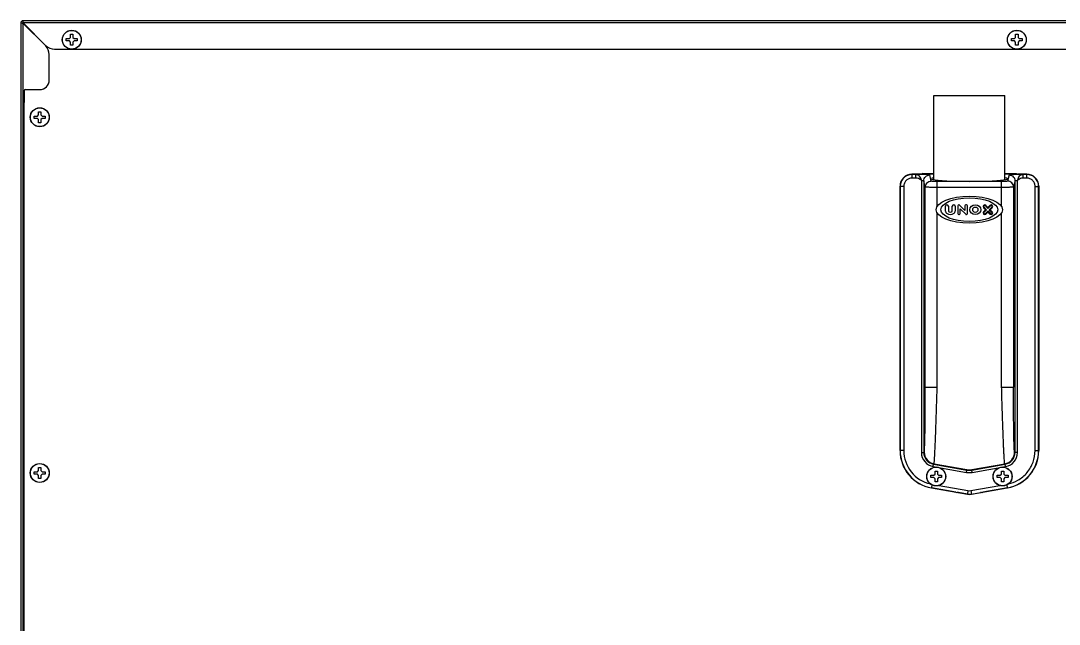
# Model space of a CAD drawing. Header units: millimetres. Extents: x 333 to 5627, y 435 to 3897.
# Drawn here: x 336.3 to 774.2, y 2208.4 to 2462.8 of the extents above; entities that cross this region are included whole.
import ezdxf

# ---------------------------------------------------------------- set-up
doc = ezdxf.new("R2010")
doc.units = ezdxf.units.MM
doc.header["$LTSCALE"] = 330
doc.layers.get('0').update_dxf_attribs({"linetype": 'CONTINUOUS'})
doc.layers.add('ASSI', color=7, linetype='CONTINUOUS')
doc.layers.add('GEOM', color=7, linetype='CONTINUOUS')

msp = doc.modelspace()

# ---------------------------------------------------------------- linework, layer by layer
at = {"color": 7, "linetype": 'Continuous'}
for p, q in [((336.28, 2461.95), (336.28, 1981.75)), ((336.28, 2461.95), (336.48, 2461.95)), ((336.48, 2461.95), (337.11, 2461.95)), ((337.18, 2462.85), (337.18, 2462.66)), ((1135.38, 2462.85), (337.18, 2462.85)), ((337.18, 2462.66), (337.18, 2462.03)), ((346.82, 2452.21), (337.18, 2461.85)), ((337.28, 2461.95), (346.92, 2452.31)), ((338.16, 2460.87), (338.36, 2460.87)), ((338.81, 2460.3), (338.81, 2460.42)), ((357.28, 2455.85), (357.28, 2457.15)), ((357.28, 2457.15), (358.28, 2457.15)), ((358.28, 2457.15), (358.28, 2455.85)), ((755.78, 2455.85), (755.78, 2457.15)), ((755.78, 2457.15), (756.78, 2457.15)), ((756.78, 2457.15), (756.78, 2455.85)), ((355.48, 2454.35), (355.48, 2455.35)), ((355.48, 2455.35), (356.78, 2455.35)), ((356.78, 2454.35), (355.48, 2454.35)), ((356.78, 2455.35), (357.28, 2455.85)), ((357.28, 2453.85), (356.78, 2454.35)), ((357.28, 2452.55), (357.28, 2453.85)), ((358.28, 2452.55), (357.28, 2452.55)), ((358.28, 2455.85), (358.78, 2455.35)), ((358.78, 2454.35), (358.28, 2453.85)), ((358.28, 2453.85), (358.28, 2452.55)), ((358.78, 2455.35), (360.08, 2455.35)), ((360.08, 2454.35), (358.78, 2454.35)), ((360.08, 2455.35), (360.08, 2454.35)), ((753.98, 2454.35), (753.98, 2455.35)), ((753.98, 2455.35), (755.28, 2455.35)), ((755.28, 2454.35), (753.98, 2454.35)), ((755.28, 2455.35), (755.78, 2455.85)), ((755.78, 2453.85), (755.28, 2454.35)), ((755.78, 2452.55), (755.78, 2453.85)), ((756.78, 2452.55), (755.78, 2452.55)), ((756.78, 2455.85), (757.28, 2455.35)), ((757.28, 2454.35), (756.78, 2453.85)), ((756.78, 2453.85), (756.78, 2452.55)), ((757.28, 2455.35), (758.58, 2455.35)), ((758.58, 2454.35), (757.28, 2454.35)), ((758.58, 2455.35), (758.58, 2454.35)), ((348.28, 2437.85), (348.28, 2448.68)), ((350.46, 2450.85), (1122.11, 2450.85)), ((337.68, 2433.35), (337.68, 2428.75)), ((338.18, 2433.85), (344.28, 2433.85)), ((721.28, 2395.87), (721.28, 2431.35)), ((721.28, 2431.35), (751.28, 2431.35)), ((751.28, 2395.87), (751.28, 2431.35)), ((337.78, 2116.98), (337.78, 2423.18)), ((341.98, 2421.65), (341.98, 2422.65)), ((341.98, 2422.65), (343.28, 2422.65)), ((343.28, 2421.65), (341.98, 2421.65)), ((343.28, 2422.65), (343.78, 2423.15)), ((343.78, 2421.15), (343.28, 2421.65)), ((343.78, 2423.15), (343.78, 2424.45)), ((343.78, 2424.45), (344.78, 2424.45)), ((344.78, 2424.45), (344.78, 2423.15)), ((344.78, 2423.15), (345.28, 2422.65)), ((345.28, 2421.65), (344.78, 2421.15)), ((345.28, 2422.65), (346.58, 2422.65)), ((346.58, 2421.65), (345.28, 2421.65)), ((346.58, 2422.65), (346.58, 2421.65)), ((343.78, 2419.85), (343.78, 2421.15)), ((344.78, 2419.85), (343.78, 2419.85)), ((344.78, 2421.15), (344.78, 2419.85)), ((716.05, 2398.11), (712.03, 2398.11)), ((716.57, 2398.18), (716.55, 2398.14)), ((756, 2398.18), (756.02, 2398.14)), ((760.54, 2398.11), (756.52, 2398.11)), ((726.22, 2382.5), (726.22, 2384.61)), ((727.42, 2384.61), (727.42, 2382.73)), ((729.08, 2382.73), (729.08, 2384.61)), ((730.28, 2384.61), (730.28, 2382.5)), ((731.37, 2384.8), (731.37, 2381.56)), ((731.81, 2385.21), (731.78, 2385.21)), ((734.4, 2382.79), (732.1, 2385.09)), ((732.4, 2381.56), (732.4, 2383.57)), ((732.4, 2383.57), (734.71, 2381.27)), ((734.4, 2384.8), (734.4, 2382.79)), ((735.02, 2385.21), (734.81, 2385.21)), ((735.43, 2381.56), (735.43, 2384.8)), ((742.28, 2384.01), (743.11, 2383.18)), ((743.11, 2383.18), (742.28, 2382.34)), ((743.54, 2383.18), (742.49, 2384.22)), ((742.49, 2382.13), (743.54, 2383.18)), ((743.06, 2384.79), (744.1, 2383.74)), ((744.1, 2382.61), (743.06, 2381.56)), ((744.1, 2384.17), (743.27, 2385)), ((743.27, 2381.35), (744.1, 2382.19)), ((744.94, 2385), (744.1, 2384.17)), ((744.1, 2383.74), (745.15, 2384.79)), ((745.15, 2381.56), (744.1, 2382.61)), ((744.1, 2382.19), (744.94, 2381.35)), ((745.72, 2384.22), (744.67, 2383.18)), ((744.67, 2383.18), (745.72, 2382.13)), ((745.09, 2383.18), (745.93, 2384.01)), ((745.93, 2382.34), (745.09, 2383.18)), ((731.78, 2381.15), (731.99, 2381.15)), ((735, 2381.15), (735.02, 2381.15)), ((341.98, 2271.65), (341.98, 2272.65)), ((341.98, 2272.65), (343.28, 2272.65)), ((343.28, 2272.65), (343.78, 2273.15)), ((343.78, 2273.15), (343.78, 2274.45)), ((343.78, 2274.45), (344.78, 2274.45)), ((344.78, 2274.45), (344.78, 2273.15)), ((344.78, 2273.15), (345.28, 2272.65)), ((345.28, 2272.65), (346.58, 2272.65)), ((346.58, 2272.65), (346.58, 2271.65)), ((721.78, 2271.68), (721.78, 2272.98)), ((721.78, 2272.98), (722.78, 2272.98)), ((722.78, 2272.98), (722.78, 2271.68)), ((749.78, 2271.68), (749.78, 2272.98)), ((749.78, 2272.98), (750.78, 2272.98)), ((750.78, 2272.98), (750.78, 2271.68)), ((343.28, 2271.65), (341.98, 2271.65)), ((343.78, 2271.15), (343.28, 2271.65)), ((343.78, 2269.85), (343.78, 2271.15)), ((344.78, 2269.85), (343.78, 2269.85)), ((345.28, 2271.65), (344.78, 2271.15)), ((344.78, 2271.15), (344.78, 2269.85)), ((346.58, 2271.65), (345.28, 2271.65)), ((719.98, 2270.18), (719.98, 2271.18)), ((719.98, 2271.18), (721.28, 2271.18)), ((721.28, 2270.18), (719.98, 2270.18)), ((721.28, 2271.18), (721.78, 2271.68)), ((721.78, 2269.68), (721.28, 2270.18)), ((721.78, 2268.38), (721.78, 2269.68)), ((722.78, 2268.38), (721.78, 2268.38)), ((722.78, 2271.68), (723.28, 2271.18)), ((723.28, 2270.18), (722.78, 2269.68)), ((722.78, 2269.68), (722.78, 2268.38)), ((723.28, 2271.18), (724.58, 2271.18)), ((724.58, 2270.18), (723.28, 2270.18)), ((724.58, 2271.18), (724.58, 2270.18)), ((747.98, 2270.18), (747.98, 2271.18)), ((747.98, 2271.18), (749.28, 2271.18)), ((749.28, 2270.18), (747.98, 2270.18)), ((749.28, 2271.18), (749.78, 2271.68)), ((749.78, 2269.68), (749.28, 2270.18)), ((749.78, 2268.38), (749.78, 2269.68)), ((750.78, 2268.38), (749.78, 2268.38)), ((750.78, 2271.68), (751.28, 2271.18)), ((751.28, 2270.18), (750.78, 2269.68)), ((750.78, 2269.68), (750.78, 2268.38)), ((751.28, 2271.18), (752.58, 2271.18)), ((752.58, 2270.18), (751.28, 2270.18)), ((752.58, 2271.18), (752.58, 2270.18))]:
    msp.add_line(p, q, dxfattribs=at)
at = {"color": 9, "linetype": 'Continuous'}
for p, q in [((337.18, 2461.85), (337.18, 1981.75)), ((1135.28, 2461.95), (337.28, 2461.95))]:
    msp.add_line(p, q, dxfattribs=at)
at = {"color": 7, "linetype": 'Continuous'}
for centre, radius, start, end in [((337.18, 2461.95), 0.9, 90, 180), ((337.18, 2461.95), 0.1, 90, 180), ((338.32, 2460.85), 1, 132.3426, 140.5326), ((340.78, 2458.05), 3, 129.5829, 132.2974), ((343.28, 2448.68), 5, 0, 45), ((350.46, 2455.85), 5, 225, 270), ((344.28, 2437.85), 4, 270, 360), ((338.18, 2433.35), 0.5, 90, 180), ((338.18, 2428.75), 0.5, 180, 216.6746), ((726.82, 2384.61), 0.6, 0, 180), ((727.25, 2382.5), 1.03, 180, 234.4513), ((727.94, 2382.73), 0.52, 180, 255.0288), ((728.25, 2383.89), 1.72, 255.0288, 284.9712), ((728.56, 2382.73), 0.52, 284.9712, 360), ((729.68, 2384.61), 0.6, 0, 180), ((729.25, 2382.5), 1.03, 305.5487, 360), ((731.78, 2384.8), 0.41, 90, 180), ((731.81, 2384.8), 0.41, 45, 90), ((734.81, 2384.8), 0.41, 90, 180), ((735.02, 2384.8), 0.41, 0, 90), ((742.77, 2384.51), 0.7, 45, 225), ((742.77, 2381.85), 0.7, 135, 315), ((742.77, 2384.51), 0.4, 45, 225), ((742.77, 2381.85), 0.4, 135, 315), ((745.43, 2384.51), 0.7, 315, 135), ((745.43, 2381.85), 0.7, 225, 45), ((745.43, 2384.51), 0.4, 315, 135), ((745.43, 2381.85), 0.4, 225, 45), ((728.25, 2383.9), 2.75, 234.4513, 305.5487), ((731.78, 2381.56), 0.41, 180, 270), ((731.99, 2381.56), 0.41, 270, 360), ((735, 2381.56), 0.41, 225, 270), ((735.02, 2381.56), 0.41, 270, 360)]:
    msp.add_arc(centre, radius, start, end, dxfattribs=at)
for centre, start_param, end_param in [((716.05, 2398.14), -1.570796, -0.034907), ((756.52, 2398.14), -3.106686, -1.570796)]:
    msp.add_ellipse(centre, major_axis=(0.5, 0), ratio=0.069927, start_param=start_param, end_param=end_param, dxfattribs=at)
for centre, major_axis, ratio in [((736.28, 2383.18), (14, 0), 0.407143), ((736.28, 2383.18), (12, 0), 0.416667), ((738.78, 2383.18), (2.32, 0), 0.875), ((738.78, 2383.18), (1.12, 0), 1)]:
    msp.add_ellipse(centre, major_axis=major_axis, ratio=ratio, dxfattribs=at)
for points in [[(336.48, 2461.95), (336.52, 2461.94), (336.76, 2461.9), (337, 2461.87), (337.18, 2461.85)], [(337.18, 2462.66), (337.19, 2462.61), (337.23, 2462.37), (337.26, 2462.14), (337.28, 2461.95)]]:
    msp.add_open_spline(points, degree=3, knots=[0, 0, 0, 0, 0.202336, 1, 1, 1, 1], dxfattribs=at)
for points in [[(337.11, 2461.95), (337.13, 2461.91), (337.16, 2461.88), (337.18, 2461.85)], [(337.18, 2462.03), (337.22, 2462.01), (337.25, 2461.98), (337.28, 2461.95)]]:
    msp.add_open_spline(points, degree=3, dxfattribs=at)
at = {"layer": 'ASSI', "color": 7, "linetype": 'Continuous'}
for centre in [(357.78, 2454.85), (756.28, 2454.85), (344.28, 2422.15), (344.28, 2272.15), (722.28, 2270.68), (750.28, 2270.68)]:
    msp.add_circle(centre, 4, dxfattribs=at)
at = {"layer": 'ASSI', "color": 9, "linetype": 'Continuous'}
for centre in [(357.78, 2454.85), (756.28, 2454.85), (344.28, 2422.15), (344.28, 2272.15), (722.28, 2270.68), (750.28, 2270.68)]:
    msp.add_circle(centre, 3.95, dxfattribs=at)
at = {"layer": 'GEOM', "color": 7, "linetype": 'Continuous'}
for p, q in [((337.78, 2423.18), (337.78, 2433.64)), ((716.57, 2398.18), (716.57, 2398.38)), ((721.28, 2398.18), (716.57, 2398.18)), ((716.58, 2398.38), (721.28, 2398.38)), ((751.28, 2398.38), (755.98, 2398.38)), ((756, 2398.18), (751.28, 2398.18)), ((756, 2398.18), (756, 2398.38)), ((707.03, 2281.6), (707.03, 2393.11)), ((765.53, 2393.11), (765.53, 2281.6)), ((730.63, 2264.02), (720.25, 2265.85)), ((731.12, 2263.95), (731.19, 2263.94)), ((735.42, 2263.21), (731.67, 2263.87)), ((737.15, 2263.21), (740.9, 2263.87)), ((741.45, 2263.95), (741.38, 2263.94)), ((752.32, 2265.85), (741.94, 2264.02))]:
    msp.add_line(p, q, dxfattribs=at)
at = {"layer": 'GEOM', "color": 9, "linetype": 'Continuous'}
for p, q in [((712.08, 2398), (712.03, 2398.11)), ((712.08, 2396.5), (712.08, 2398)), ((713.68, 2398), (712.08, 2398)), ((713.68, 2396.5), (712.08, 2396.5)), ((713.68, 2396.5), (713.68, 2398)), ((716.05, 2395.57), (716.05, 2280.78)), ((717.05, 2395.33), (717.05, 2280.78)), ((717.7, 2392.73), (717.05, 2395.33)), ((720.2, 2395.23), (719.55, 2397.82)), ((753.02, 2397.82), (752.37, 2395.23)), ((755.52, 2395.33), (754.87, 2392.73)), ((755.52, 2280.78), (755.52, 2395.33)), ((756.52, 2280.78), (756.52, 2395.57)), ((758.89, 2396.5), (758.89, 2398)), ((760.49, 2398), (758.89, 2398)), ((760.49, 2396.5), (758.89, 2396.5)), ((760.54, 2398.11), (760.49, 2398)), ((760.49, 2396.5), (760.49, 2398)), ((707.09, 2393), (707.03, 2393.11)), ((707.09, 2393), (707.09, 2281.64)), ((708.59, 2393), (707.09, 2393)), ((708.59, 2393), (708.59, 2281.64)), ((717.7, 2308.27), (717.7, 2392.73)), ((722.7, 2384.55), (722.7, 2395.05)), ((749.87, 2395.05), (722.7, 2395.05)), ((749.87, 2392.56), (722.7, 2392.56)), ((749.87, 2384.55), (749.87, 2395.05)), ((754.87, 2392.73), (754.87, 2308.27)), ((763.98, 2281.64), (763.98, 2393)), ((763.98, 2393), (765.48, 2393)), ((765.53, 2393.11), (765.48, 2393)), ((765.48, 2281.64), (765.48, 2393)), ((722.7, 2308.27), (722.7, 2381.8)), ((749.87, 2308.27), (749.87, 2381.8)), ((717.7, 2308.27), (722.7, 2308.27)), ((749.87, 2308.27), (754.87, 2308.27)), ((707.03, 2281.6), (707.09, 2281.64)), ((708.59, 2281.64), (707.09, 2281.64)), ((763.98, 2281.64), (765.48, 2281.64)), ((765.53, 2281.6), (765.48, 2281.64)), ((716.05, 2280.78), (717.05, 2280.78)), ((717.05, 2280.78), (717.24, 2280.94)), ((755.52, 2280.78), (755.33, 2280.94)), ((756.52, 2280.78), (755.52, 2280.78)), ((721.01, 2274.87), (721.18, 2275.86)), ((721.01, 2274.87), (735.07, 2272.39)), ((721.18, 2275.86), (721.37, 2276.01)), ((721.18, 2275.86), (735.24, 2273.38)), ((721.37, 2276.01), (735.24, 2273.57)), ((735.07, 2272.39), (735.24, 2273.38)), ((735.24, 2273.38), (735.24, 2273.57)), ((737.33, 2273.57), (751.2, 2276.01)), ((737.33, 2273.38), (751.39, 2275.86)), ((737.33, 2273.38), (737.33, 2273.57)), ((737.5, 2272.39), (737.33, 2273.38)), ((737.5, 2272.39), (751.56, 2274.87)), ((751.39, 2275.86), (751.2, 2276.01)), ((751.56, 2274.87), (751.39, 2275.86)), ((720.25, 2265.85), (720.3, 2265.9)), ((720.51, 2267.09), (720.3, 2265.9)), ((720.3, 2265.9), (735.42, 2263.23)), ((723.48, 2266.86), (735.68, 2264.71)), ((735.68, 2264.71), (735.42, 2263.23)), ((736.89, 2264.71), (749.09, 2266.86)), ((736.89, 2264.71), (737.15, 2263.23)), ((737.15, 2263.23), (752.27, 2265.9)), ((752.06, 2267.09), (752.27, 2265.9)), ((752.32, 2265.85), (752.27, 2265.9)), ((735.42, 2263.21), (735.42, 2263.23)), ((737.15, 2263.21), (737.15, 2263.23))]:
    msp.add_line(p, q, dxfattribs=at)
at = {"layer": 'GEOM', "color": 7, "linetype": 'Continuous'}
for centre, start, end in [((716.58, 2398.08), 90, 173.3838), ((755.98, 2398.08), 6.6162, 90)]:
    msp.add_arc(centre, 0.3, start, end, dxfattribs=at)
at = {"layer": 'GEOM', "color": 9, "linetype": 'Continuous'}
for centre, radius, start, end in [((723.08, 2281.64), 15.99, 179.9981, 260.002), ((723.08, 2281.64), 14.49, 179.9913, 257.0353), ((749.49, 2281.64), 15.99, 279.9981, 0.002), ((722.05, 2280.78), 6, 179.9979, 260.0021), ((722.05, 2280.78), 5, 179.9932, 260.0069), ((722.24, 2280.94), 5, 180.0169, 259.9831), ((750.33, 2280.94), 5, 280.0169, 359.9831), ((750.52, 2280.78), 5, 279.9931, 0.0069), ((750.52, 2280.78), 6, 279.9979, 0.0021), ((736.28, 2279.52), 6.05, 260.0786, 279.9214), ((736.28, 2279.33), 6.04, 260.0756, 279.9246), ((736.28, 2279.34), 7.05, 260.0772, 279.9228), ((736.28, 2268.18), 3.52, 260.0765, 279.9235), ((736.28, 2268.19), 5.04, 260.0793, 279.9203)]:
    msp.add_arc(centre, radius, start, end, dxfattribs=at)
at = {"layer": 'GEOM', "color": 7, "linetype": 'Continuous'}
for centre, major_axis, ratio, start_param, end_param in [((712.04, 2393.1), (-2.24, 4.49), 0.996959, -0.461944, 1.106418), ((736.28, 2396.25), (16, 0), 0.069927, 2.78959, 6.635188), ((760.53, 2393.1), (2.24, 4.49), 0.996959, -1.106418, 0.461944), ((723.04, 2281.61), (12.27, 10.3), 0.998963, 2.443972, 3.839213), ((749.52, 2281.61), (12.27, -10.3), 0.998963, -0.697621, 0.697621), ((730.63, 2264.04), (0.5, -0.088), 0.034389, -1.564725, -0.255728), ((731.67, 2263.85), (0.5, -0.088), 0.034389, 1.576867, 2.885864), ((740.9, 2263.85), (0.5, 0.088), 0.034389, 0.255728, 1.564725), ((741.94, 2264.04), (0.5, 0.088), 0.034389, -2.885864, -1.576867), ((736.28, 2268.14), (0, -5), 0.999372, -0.174426, 0.174426)]:
    msp.add_ellipse(centre, major_axis=major_axis, ratio=ratio, start_param=start_param, end_param=end_param, dxfattribs=at)
at = {"layer": 'GEOM', "color": 9, "linetype": 'Continuous'}
for points, knots in [([(712.08, 2398), (711.43, 2397.99), (710.12, 2397.73), (708.46, 2396.62), (707.35, 2394.96), (707.09, 2393.65), (707.09, 2393)], [0, 0, 0, 0, 0.250009, 0.500021, 0.750021, 1, 1, 1, 1]), ([(712.08, 2396.5), (711.63, 2396.5), (710.71, 2396.32), (709.55, 2395.54), (708.77, 2394.37), (708.59, 2393.45), (708.59, 2393)], [0, 0, 0, 0, 0.249995, 0.499989, 0.749989, 1, 1, 1, 1]), ([(719.55, 2397.82), (719.55, 2397.84), (719.48, 2397.87), (719.37, 2397.9), (719.18, 2397.93), (718.94, 2397.96), (718.63, 2397.98), (718.12, 2398.02), (717.39, 2398.04), (716.45, 2398.06), (715.2, 2398.06), (714.27, 2398.03), (713.68, 2398)], [0, 0, 0, 0, 0.009618, 0.03007, 0.061815, 0.104399, 0.157031, 0.218673, 0.36386, 0.528181, 0.698171, 1, 1, 1, 1]), ([(716.05, 2395.57), (715.97, 2395.88), (715.81, 2396.5), (715.32, 2397.32), (714.57, 2397.86), (713.97, 2397.99), (713.68, 2398)], [0, 0, 0, 0, 0.266597, 0.516786, 0.757053, 1, 1, 1, 1]), ([(716.05, 2395.57), (715.51, 2395.91), (714.75, 2396.37), (713.89, 2396.5), (713.68, 2396.5)], [0, 0, 0, 0, 0.749638, 1, 1, 1, 1]), ([(716.05, 2395.57), (716.29, 2395.57), (716.61, 2395.54), (716.94, 2395.45), (717.05, 2395.37), (717.05, 2395.33)], [0, 0, 0, 0, 0.670137, 0.885942, 1, 1, 1, 1]), ([(717.05, 2395.33), (717.05, 2395.65), (717.18, 2396.31), (717.74, 2397.13), (718.57, 2397.69), (719.23, 2397.82), (719.55, 2397.82)], [0, 0, 0, 0, 0.249694, 0.499627, 0.749778, 1, 1, 1, 1]), ([(717.7, 2392.73), (717.7, 2393.06), (717.83, 2393.71), (718.39, 2394.54), (719.22, 2395.09), (719.87, 2395.22), (720.2, 2395.23)], [0, 0, 0, 0, 0.249694, 0.499627, 0.749779, 1, 1, 1, 1]), ([(722.7, 2395.05), (722.38, 2395.05), (721.92, 2395.06), (721.34, 2395.08), (720.97, 2395.1), (720.66, 2395.13), (720.42, 2395.15), (720.29, 2395.18), (720.2, 2395.2), (720.2, 2395.23)], [0, 0, 0, 0, 0.376591, 0.547121, 0.697131, 0.821083, 0.914506, 0.974291, 1, 1, 1, 1]), ([(752.37, 2395.23), (752.37, 2395.2), (752.28, 2395.18), (752.15, 2395.15), (751.91, 2395.13), (751.6, 2395.1), (751.23, 2395.08), (750.65, 2395.06), (750.19, 2395.05), (749.87, 2395.05)], [0, 0, 0, 0, 0.025709, 0.085494, 0.178917, 0.302869, 0.452879, 0.623409, 1, 1, 1, 1]), ([(754.87, 2392.73), (754.87, 2393.06), (754.74, 2393.71), (754.18, 2394.54), (753.35, 2395.09), (752.7, 2395.22), (752.37, 2395.23)], [0, 0, 0, 0, 0.249694, 0.499627, 0.749779, 1, 1, 1, 1]), ([(758.89, 2398), (758.3, 2398.03), (757.37, 2398.06), (756.12, 2398.06), (755.18, 2398.04), (754.45, 2398.02), (753.94, 2397.98), (753.63, 2397.96), (753.39, 2397.93), (753.2, 2397.9), (753.09, 2397.87), (753.02, 2397.84), (753.02, 2397.82)], [0, 0, 0, 0, 0.301829, 0.471819, 0.63614, 0.781327, 0.842969, 0.895601, 0.938185, 0.96993, 0.990382, 1, 1, 1, 1]), ([(753.02, 2397.82), (753.34, 2397.82), (754, 2397.69), (754.83, 2397.13), (755.39, 2396.31), (755.52, 2395.65), (755.52, 2395.33)], [0, 0, 0, 0, 0.250222, 0.500373, 0.750306, 1, 1, 1, 1]), ([(755.52, 2395.33), (755.52, 2395.37), (755.63, 2395.45), (755.96, 2395.54), (756.28, 2395.57), (756.52, 2395.57)], [0, 0, 0, 0, 0.114058, 0.329863, 1, 1, 1, 1]), ([(758.89, 2398), (758.6, 2397.99), (758, 2397.86), (757.25, 2397.32), (756.76, 2396.5), (756.6, 2395.88), (756.52, 2395.57)], [0, 0, 0, 0, 0.242954, 0.483227, 0.733414, 1, 1, 1, 1]), ([(758.89, 2396.5), (758.68, 2396.5), (757.82, 2396.37), (757.06, 2395.91), (756.52, 2395.57)], [0, 0, 0, 0, 0.250366, 1, 1, 1, 1]), ([(765.48, 2393), (765.48, 2393.65), (765.22, 2394.96), (764.11, 2396.62), (762.45, 2397.73), (761.14, 2397.99), (760.49, 2398)], [0, 0, 0, 0, 0.249979, 0.499979, 0.749991, 1, 1, 1, 1]), ([(763.98, 2393), (763.98, 2393.45), (763.8, 2394.37), (763.02, 2395.54), (761.86, 2396.32), (760.94, 2396.5), (760.49, 2396.5)], [0, 0, 0, 0, 0.250011, 0.500011, 0.750005, 1, 1, 1, 1]), ([(722.7, 2392.56), (722.38, 2392.56), (721.75, 2392.56), (720.83, 2392.57), (719.98, 2392.59), (719.24, 2392.61), (718.69, 2392.63), (718.33, 2392.65), (718.12, 2392.66), (717.95, 2392.68), (717.82, 2392.69), (717.75, 2392.71), (717.7, 2392.72), (717.7, 2392.73)], [0, 0, 0, 0, 0.192665, 0.378079, 0.549285, 0.699859, 0.824166, 0.87498, 0.917583, 0.951589, 0.976708, 0.992777, 1, 1, 1, 1]), ([(754.87, 2392.73), (754.86, 2392.72), (754.82, 2392.71), (754.75, 2392.69), (754.62, 2392.68), (754.45, 2392.66), (754.24, 2392.65), (753.88, 2392.63), (753.33, 2392.61), (752.59, 2392.59), (751.74, 2392.57), (750.82, 2392.56), (750.19, 2392.56), (749.87, 2392.56)], [0, 0, 0, 0, 0.007223, 0.023292, 0.048411, 0.082417, 0.125021, 0.175835, 0.300141, 0.450715, 0.621922, 0.807335, 1, 1, 1, 1]), ([(717.24, 2280.94), (717.25, 2280.95), (717.26, 2281.01), (717.29, 2281.12), (717.31, 2281.31), (717.33, 2281.56), (717.35, 2281.87), (717.38, 2282.41), (717.42, 2283.23), (717.46, 2284.4), (717.5, 2285.8), (717.53, 2287.4), (717.57, 2289.21), (717.6, 2291.19), (717.63, 2294.12), (717.67, 2298.09), (717.69, 2303.08), (717.7, 2306.52), (717.7, 2308.27)], [0, 0, 0, 0, 0.002081, 0.006456, 0.013181, 0.022254, 0.033658, 0.047367, 0.081555, 0.12447, 0.175674, 0.234645, 0.300788, 0.373445, 0.451903, 0.623161, 0.808121, 1, 1, 1, 1]), ([(721.37, 2276.01), (721.38, 2276.03), (721.4, 2276.1), (721.43, 2276.24), (721.45, 2276.45), (721.48, 2276.74), (721.51, 2277.11), (721.56, 2277.75), (721.62, 2278.72), (721.7, 2280.09), (721.78, 2281.74), (721.87, 2283.63), (721.96, 2285.75), (722.05, 2288.09), (722.18, 2291.56), (722.34, 2296.24), (722.53, 2302.14), (722.64, 2306.2), (722.7, 2308.27)], [0, 0, 0, 0, 0.002065, 0.00644, 0.013162, 0.022226, 0.033613, 0.047297, 0.081413, 0.124237, 0.175339, 0.234211, 0.300269, 0.372867, 0.451301, 0.622629, 0.807808, 1, 1, 1, 1]), ([(751.2, 2276.01), (751.19, 2276.03), (751.17, 2276.1), (751.14, 2276.24), (751.12, 2276.45), (751.09, 2276.74), (751.06, 2277.11), (751.01, 2277.75), (750.94, 2278.72), (750.87, 2280.09), (750.79, 2281.74), (750.7, 2283.63), (750.61, 2285.75), (750.52, 2288.09), (750.39, 2291.56), (750.22, 2296.24), (750.04, 2302.14), (749.93, 2306.2), (749.87, 2308.27)], [0, 0, 0, 0, 0.002065, 0.00644, 0.013162, 0.022226, 0.033613, 0.047297, 0.081413, 0.124237, 0.175339, 0.234211, 0.300269, 0.372867, 0.451301, 0.622629, 0.807808, 1, 1, 1, 1]), ([(755.33, 2280.94), (755.32, 2280.95), (755.3, 2281.01), (755.28, 2281.12), (755.26, 2281.31), (755.24, 2281.56), (755.22, 2281.87), (755.19, 2282.41), (755.15, 2283.23), (755.11, 2284.4), (755.07, 2285.8), (755.03, 2287.4), (755, 2289.21), (754.97, 2291.19), (754.94, 2294.12), (754.9, 2298.09), (754.88, 2303.08), (754.87, 2306.52), (754.87, 2308.27)], [0, 0, 0, 0, 0.002081, 0.006456, 0.013181, 0.022254, 0.033658, 0.047367, 0.081555, 0.12447, 0.175675, 0.234645, 0.300788, 0.373445, 0.451903, 0.623161, 0.808121, 1, 1, 1, 1]), ([(752.74, 2267.52), (754.14, 2267.84), (757.08, 2269), (760.82, 2272.14), (763.39, 2276.58), (763.98, 2279.97), (763.98, 2281.64)], [0.0373382, 0.0373382, 0.0373382, 0.0373382, 0.2500009, 0.5, 0.7499991, 1, 1, 1, 1])]:
    msp.add_open_spline(points, degree=3, knots=knots, dxfattribs=at)

doc.saveas('drawing.dxf')
